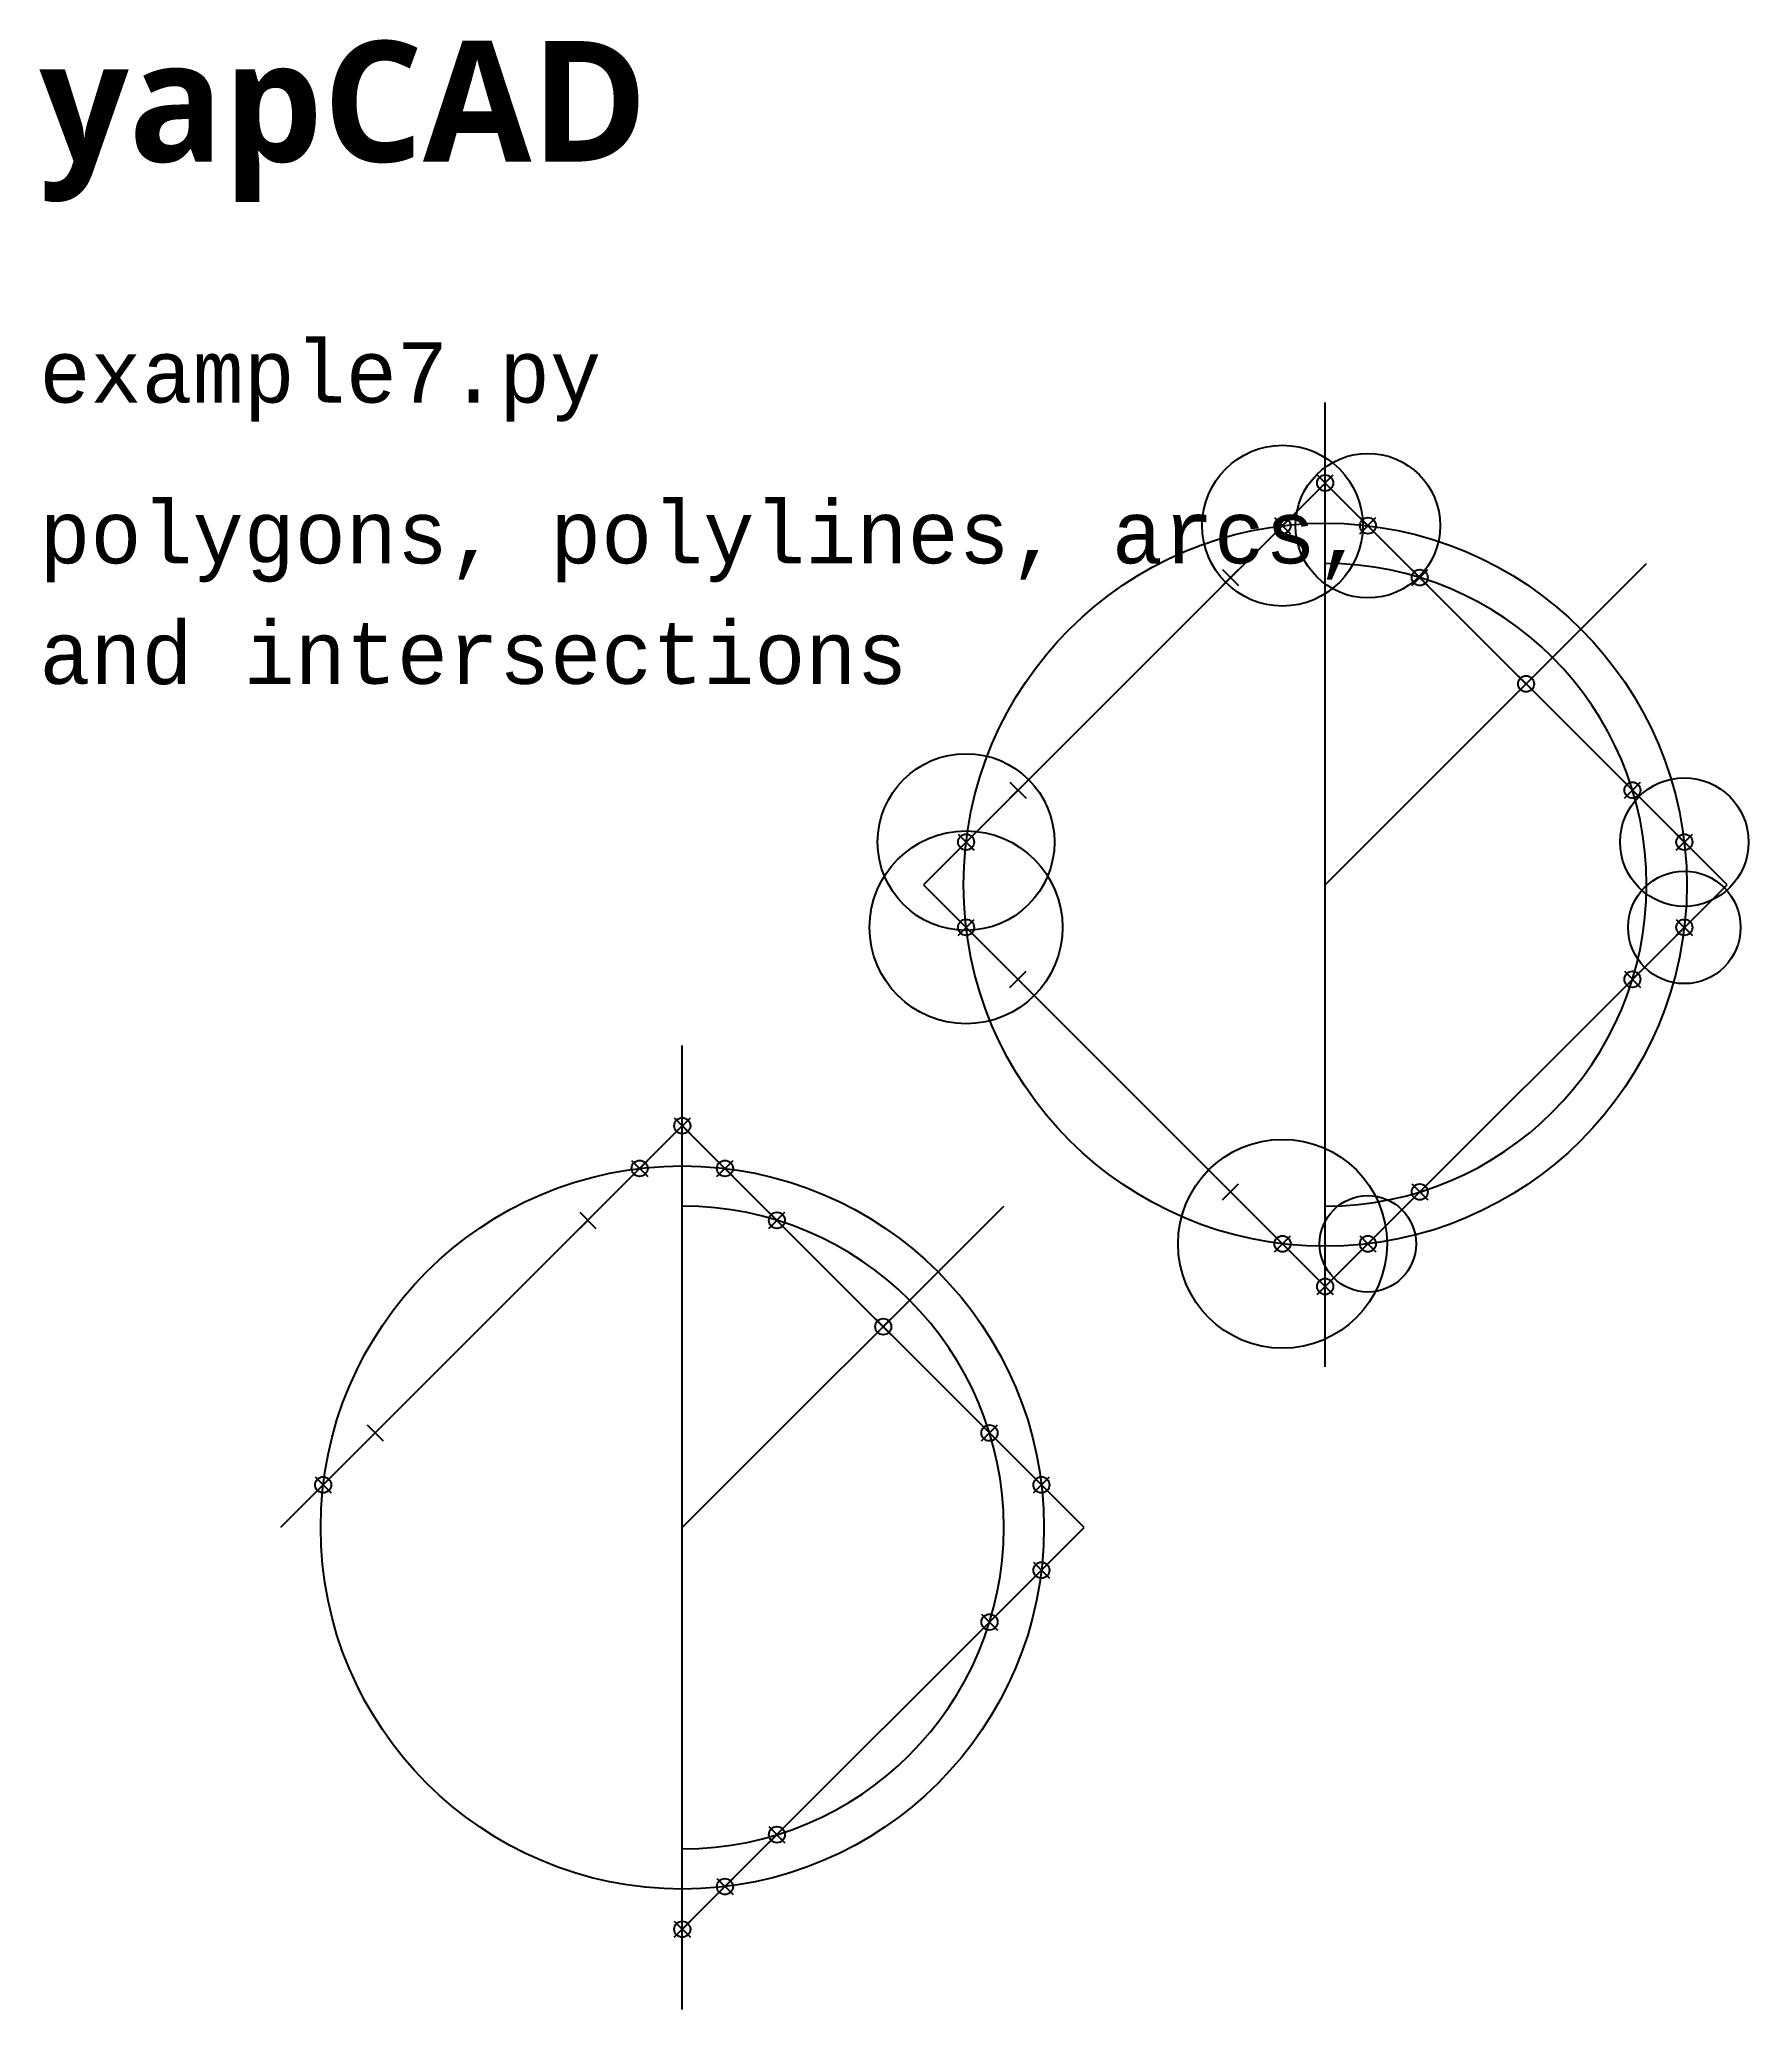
# Model space of a CAD drawing. Header units: metres. Extents: x -12 to 9.3, y -10 to 14.5.
import ezdxf

# ---------------------------------------------------------------- set-up
doc = ezdxf.new("R2010")
doc.units = ezdxf.units.M
for name, color, linetype in [('DOCUMENTATION', 2, 'Continuous'), ('DRILLS', 4, 'Continuous'), ('PATHS', 7, 'Continuous')]:
    doc.layers.add(name, color=color, linetype=linetype)
doc.styles.add('LiberationMono', font='LiberationMono-Regular.ttf')
doc.styles.add('OpenSans-Bold', font='OpenSans-Bold.ttf')

msp = doc.modelspace()

# ---------------------------------------------------------------- linework, layer by layer
at = {"linetype": 'Continuous'}
for p, q in [((4, 9), (-1, 4)), ((9, 4), (4, 9)), ((-1, 4), (4, -1)), ((4, -1), (9, 4)), ((-4, 1), (-9, -4)), ((1, -4), (-4, 1)), ((-4, -9), (1, -4))]:
    msp.add_line(p, q, dxfattribs=at)
at = {"layer": 'DOCUMENTATION', "linetype": 'Continuous'}
for p, q in [((3.9, 8.9), (4.1, 9.1)), ((3.9, 9.1), (4.1, 8.9)), ((3.9, 8.9), (4.1, 9.1)), ((3.9, 9.1), (4.1, 8.9)), ((3.369, 8.369), (3.569, 8.569)), ((3.369, 8.569), (3.569, 8.369)), ((4.431, 8.369), (4.631, 8.569)), ((4.431, 8.569), (4.631, 8.369)), ((2.723, 7.723), (2.923, 7.923)), ((2.723, 7.923), (2.923, 7.723)), ((5.077, 7.723), (5.277, 7.923)), ((5.077, 7.923), (5.277, 7.723)), ((6.4, 6.4), (6.6, 6.6)), ((6.4, 6.6), (6.6, 6.4)), ((0.077, 5.077), (0.277, 5.277)), ((0.077, 5.277), (0.277, 5.077)), ((7.723, 5.077), (7.923, 5.277)), ((7.723, 5.277), (7.923, 5.077)), ((-0.569, 4.431), (-0.369, 4.631)), ((-0.569, 4.631), (-0.369, 4.431)), ((8.369, 4.431), (8.569, 4.631)), ((8.369, 4.631), (8.569, 4.431)), ((-0.569, 3.369), (-0.369, 3.569)), ((-0.569, 3.569), (-0.369, 3.369)), ((8.369, 3.369), (8.569, 3.569)), ((8.369, 3.569), (8.569, 3.369)), ((0.077, 2.723), (0.277, 2.923)), ((0.077, 2.923), (0.277, 2.723)), ((7.723, 2.723), (7.923, 2.923)), ((7.723, 2.923), (7.923, 2.723)), ((-4.1, 0.9), (-3.9, 1.1)), ((-4.1, 1.1), (-3.9, 0.9)), ((-4.1, 0.9), (-3.9, 1.1)), ((-4.1, 1.1), (-3.9, 0.9)), ((-4.631, 0.369), (-4.431, 0.569)), ((-4.631, 0.569), (-4.431, 0.369)), ((-3.569, 0.369), (-3.369, 0.569)), ((-3.569, 0.569), (-3.369, 0.369)), ((2.723, 0.077), (2.923, 0.277)), ((2.723, 0.277), (2.923, 0.077)), ((5.077, 0.077), (5.277, 0.277)), ((5.077, 0.277), (5.277, 0.077)), ((-5.277, -0.277), (-5.077, -0.077)), ((-5.277, -0.077), (-5.077, -0.277)), ((-2.923, -0.277), (-2.723, -0.077)), ((-2.923, -0.077), (-2.723, -0.277)), ((3.369, -0.569), (3.569, -0.369)), ((3.369, -0.369), (3.569, -0.569)), ((4.431, -0.569), (4.631, -0.369)), ((4.431, -0.369), (4.631, -0.569)), ((3.9, -1.1), (4.1, -0.9)), ((3.9, -0.9), (4.1, -1.1)), ((3.9, -1.1), (4.1, -0.9)), ((3.9, -0.9), (4.1, -1.1)), ((-1.6, -1.6), (-1.4, -1.4)), ((-1.6, -1.4), (-1.4, -1.6)), ((-7.923, -2.923), (-7.723, -2.723)), ((-7.923, -2.723), (-7.723, -2.923)), ((-0.277, -2.923), (-0.077, -2.723)), ((-0.277, -2.723), (-0.077, -2.923)), ((-8.569, -3.569), (-8.369, -3.369)), ((-8.569, -3.369), (-8.369, -3.569)), ((0.369, -3.569), (0.569, -3.369)), ((0.369, -3.369), (0.569, -3.569)), ((0.369, -4.631), (0.569, -4.431)), ((0.369, -4.431), (0.569, -4.631)), ((-0.277, -5.277), (-0.077, -5.077)), ((-0.277, -5.077), (-0.077, -5.277)), ((-2.923, -7.923), (-2.723, -7.723)), ((-2.923, -7.723), (-2.723, -7.923)), ((-3.569, -8.569), (-3.369, -8.369)), ((-3.569, -8.369), (-3.369, -8.569)), ((-4.1, -9.1), (-3.9, -8.9)), ((-4.1, -8.9), (-3.9, -9.1))]:
    msp.add_line(p, q, dxfattribs=at)
for centre in [(4, 9), (4, 9), (3.469, 8.469), (4.531, 8.469), (5.177, 7.823), (6.5, 6.5), (7.823, 5.177), (-0.469, 4.531), (8.469, 4.531), (-0.469, 3.469), (8.469, 3.469), (7.823, 2.823), (-4, 1), (-4, 1), (-4.531, 0.469), (-3.469, 0.469), (5.177, 0.177), (-2.823, -0.177), (3.469, -0.469), (4.531, -0.469), (4, -1), (4, -1), (-1.5, -1.5), (-0.177, -2.823), (-8.469, -3.469), (0.469, -3.469), (0.469, -4.531), (-0.177, -5.177), (-2.823, -7.823), (-3.469, -8.469), (-4, -9)]:
    msp.add_circle(centre, 0.1, dxfattribs=at)
at = {"layer": 'DRILLS', "linetype": 'Continuous'}
for centre, radius in [((3.469, 8.469), 1), ((4.531, 8.469), 0.9), ((-0.469, 4.531), 1.1), ((8.469, 4.531), 0.8), ((-0.469, 3.469), 1.2), ((8.469, 3.469), 0.7), ((3.469, -0.469), 1.3), ((4.531, -0.469), 0.6)]:
    msp.add_circle(centre, radius, dxfattribs=at)
at = {"layer": 'PATHS', "color": 1, "linetype": 'Continuous'}
for p, q in [((4, -2), (4, 10)), ((4, 4), (8, 8)), ((-4, -10), (-4, 2)), ((-4, -4), (0, 0))]:
    msp.add_line(p, q, dxfattribs=at)
at = {"layer": 'PATHS', "color": 4, "linetype": 'Continuous'}
for centre in [(4, 4), (-4, -4)]:
    msp.add_circle(centre, 4.5, dxfattribs=at)
for centre in [(4, 4), (-4, -4)]:
    msp.add_arc(centre, 4, 270, 90, dxfattribs=at)

# ---------------------------------------------------------------- texts
at = {"layer": 'DOCUMENTATION'}
for s, height, style, p in [('yapCAD', 1.5, 'OpenSans-Bold', (-12, 13)), ('example7.py', 0.75, 'LiberationMono', (-12, 10)), ('polygons, polylines, arcs,', 0.75, 'LiberationMono', (-12, 8)), ('and intersections', 0.75, 'LiberationMono', (-12, 6.5))]:
    msp.add_text(s, height=height, dxfattribs=dict(at, style=style)).set_placement(p)

doc.saveas('drawing.dxf')
